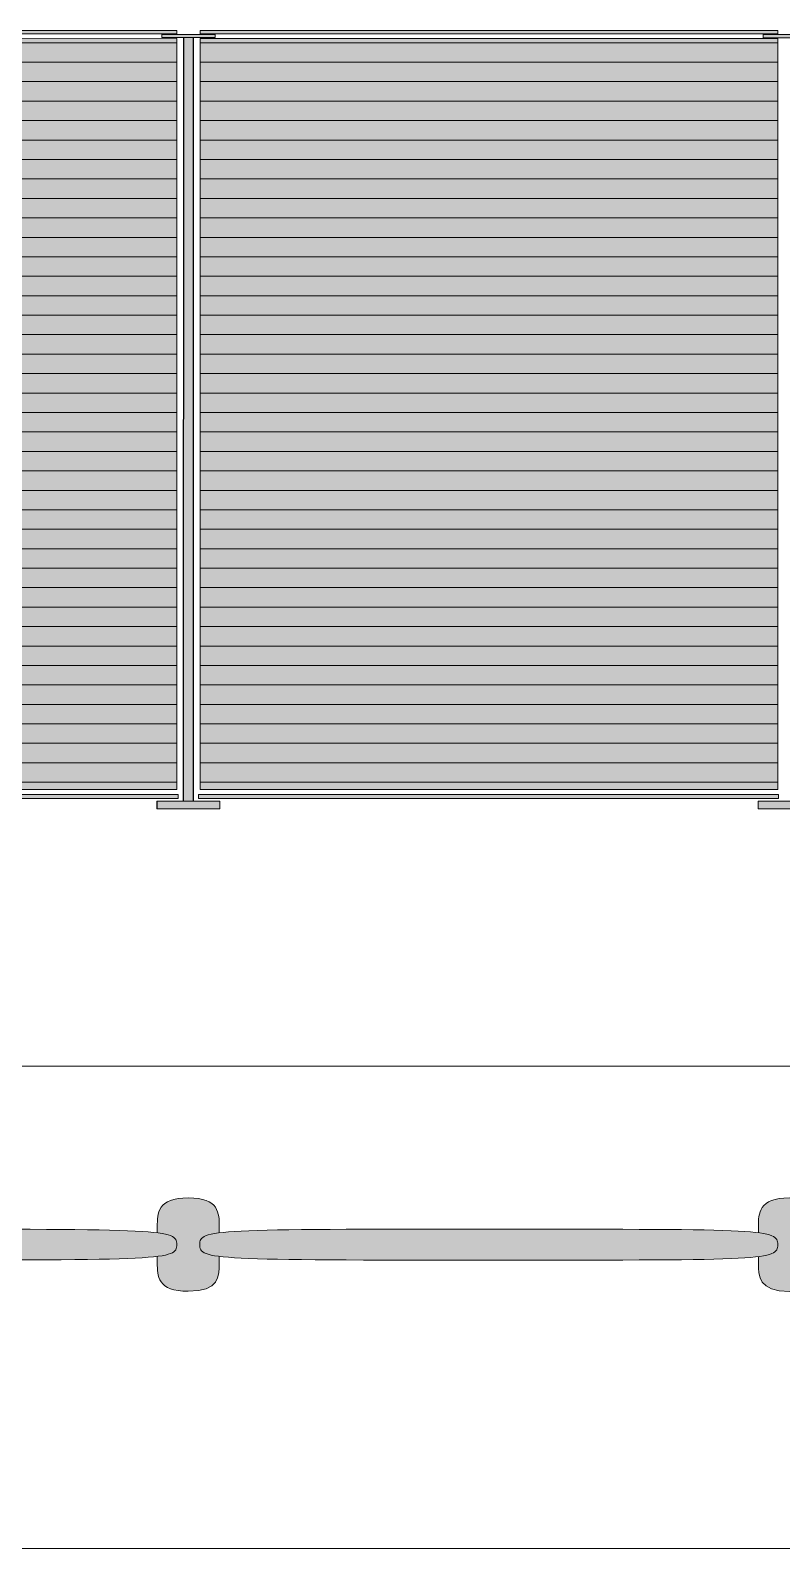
# Model space of a CAD drawing. Header units: millimetres. Extents: x -23380 to 52531, y -5628 to 1041.
# Drawn here: x 32875 to 33840, y -1709 to 241 of the extents above; entities that cross this region are included whole.
import ezdxf

# ---------------------------------------------------------------- set-up
doc = ezdxf.new("R2010")
doc.units = ezdxf.units.MM
for name, color, linetype, lineweight in [('dimensions', 7, 'Continuous', 5), ('drawing', 7, 'Continuous', 5), ('hatch', 9, 'Continuous', 5), ('ropes', 7, 'Continuous', 0)]:
    doc.layers.add(name, color=color, linetype=linetype, lineweight=lineweight)
pattern_1 = [(0, (0, 0), (0, 25), [])]

msp = doc.modelspace()

# ---------------------------------------------------------------- hatches: boundary and pattern name
at = {"layer": 'hatch'}
for points in [[(32680.7, 240.9), (32298.8, 240.9), (32298.8, 236.6), (32680.7, 236.6), (33062.6, 236.5), (33062.6, 240.8)], [(33071.1, 231.6), (33083.9, 231.6), (33084.3, 231.6), (33112.1, 231.6), (33112.1, 235.6), (33043.4, 235.6), (33043.4, 231.6)], [(33092.8, 236.5), (33835, 236.4), (33835, 240.7), (33092.8, 240.8)], [(33844, 231.4), (33856.8, 231.4), (33884.6, 231.4), (33884.6, 235.5), (33815.9, 235.5), (33815.9, 231.4)], [(32680.7, 230.7), (32298.8, 230.7), (32298.8, -734.1), (32680.7, -734.1), (33062.5, -734.2), (33062.6, 230.6)], [(33071.5, 231.6), (33071.1, 231.6), (33071, -749.1), (33071.3, -749.1)], [(33083.8, -749.1), (33083.9, 231.6), (33071.5, 231.6), (33071.3, -749.1)], [(33083.9, 231.6), (33083.8, -749.1), (33084.2, -749.1), (33084.3, 231.6)], [(33092.6, -734.2), (33834.8, -734.3), (33835, 230.5), (33092.8, 230.6)], [(32680.7, -740.7), (32296.9, -740.7), (32296.9, -745.8), (32680.7, -745.8), (33064.4, -745.8), (33064.4, -740.8)], [(33090.7, -745.8), (33835.5, -746), (33835.5, -740.9), (33090.7, -740.8)], [(33037.3, -759.2), (33037.3, -749.1), (33037.1, -749.1), (33037.1, -759.2)], [(33037.3, -759.2), (33117.8, -759.2), (33117.8, -749.1), (33037.3, -749.1)], [(33117.8, -759.2), (33118, -759.2), (33118, -749.1), (33117.8, -749.1)], [(33890.3, -759.3), (33890.3, -749.2), (33809.6, -749.2), (33809.6, -759.3)], [(33037.6, -1334.1), (33037.7, -1345.7), (33037.7, -1348.9), (33037.8, -1350.5), (33037.9, -1352.1), (33038.1, -1353.7), (33038.2, -1354.5), (33038.3, -1355.3), (33038.4, -1356), (33038.5, -1356.8), (33038.7, -1357.6), (33038.9, -1358.4), (33039, -1359.1), (33039.3, -1359.9), (33039.5, -1360.6), (33039.7, -1361.4), (33040, -1362.1), (33040.3, -1362.8), (33040.6, -1363.5), (33041, -1364.2), (33041.2, -1364.6), (33041.3, -1364.9), (33041.5, -1365.3), (33041.7, -1365.6), (33041.9, -1366), (33042.2, -1366.3), (33042.4, -1366.6), (33042.6, -1367), (33042.8, -1367.3), (33043.1, -1367.6), (33043.3, -1367.9), (33043.6, -1368.2), (33043.9, -1368.6), (33044.1, -1368.9), (33044.4, -1369.2), (33044.7, -1369.5), (33045, -1369.8), (33045.3, -1370.1), (33045.6, -1370.4), (33046, -1370.7), (33046.3, -1370.9), (33046.6, -1371.2), (33047, -1371.5), (33047.4, -1371.8), (33047.7, -1372), (33048.1, -1372.3), (33048.5, -1372.6), (33048.9, -1372.8), (33049.3, -1373.1), (33049.7, -1373.3), (33050.1, -1373.6), (33050.6, -1373.8), (33051.5, -1374.3), (33052.4, -1374.7), (33053.4, -1375.1), (33054.4, -1375.5), (33055.5, -1375.9), (33056.6, -1376.3), (33057.8, -1376.6), (33059, -1376.9), (33060.2, -1377.2), (33061.5, -1377.5), (33062.9, -1377.8), (33064.3, -1378), (33065.7, -1378.2), (33067.2, -1378.4), (33068.8, -1378.5), (33070.4, -1378.6), (33072.1, -1378.7), (33073.8, -1378.8), (33077.4, -1378.9), (33081, -1378.8), (33082.8, -1378.7), (33084.4, -1378.6), (33086, -1378.5), (33087.6, -1378.4), (33089.1, -1378.2), (33090.5, -1378), (33091.9, -1377.8), (33093.3, -1377.5), (33094.6, -1377.2), (33095.9, -1376.9), (33097.1, -1376.6), (33098.2, -1376.3), (33099.3, -1375.9), (33100.4, -1375.5), (33101.4, -1375.1), (33102.4, -1374.7), (33103.4, -1374.3), (33104.3, -1373.8), (33104.7, -1373.6), (33105.1, -1373.3), (33105.5, -1373.1), (33106, -1372.8), (33106.4, -1372.6), (33106.7, -1372.3), (33107.1, -1372), (33107.5, -1371.8), (33107.8, -1371.5), (33108.2, -1371.2), (33108.5, -1370.9), (33108.9, -1370.7), (33109.2, -1370.4), (33109.5, -1370.1), (33109.8, -1369.8), (33110.1, -1369.5), (33110.4, -1369.2), (33110.7, -1368.9), (33111, -1368.6), (33111.2, -1368.3), (33111.5, -1367.9), (33111.7, -1367.6), (33112, -1367.3), (33112.2, -1367), (33112.5, -1366.6), (33112.7, -1366.3), (33112.9, -1366), (33113.1, -1365.6), (33113.3, -1365.3), (33113.5, -1364.9), (33113.7, -1364.6), (33113.9, -1364.3), (33114.2, -1363.5), (33114.5, -1362.8), (33114.8, -1362.1), (33115.1, -1361.4), (33115.4, -1360.6), (33115.6, -1359.9), (33115.8, -1359.1), (33116, -1358.4), (33116.2, -1357.6), (33116.3, -1356.8), (33116.5, -1356.1), (33116.6, -1355.3), (33116.7, -1354.5), (33116.8, -1353.7), (33116.9, -1352.1), (33117, -1350.5), (33117.1, -1348.9), (33117.2, -1345.7), (33117.2, -1334.1), (33113.1, -1333.5), (33109.6, -1332.9), (33107.9, -1332.6), (33106.4, -1332.3), (33105, -1331.9), (33103.6, -1331.6), (33102.4, -1331.2), (33101.2, -1330.8), (33100.7, -1330.6), (33100.2, -1330.4), (33099.7, -1330.2), (33099.2, -1330), (33098.8, -1329.8), (33098.3, -1329.6), (33097.9, -1329.4), (33097.5, -1329.2), (33097.1, -1328.9), (33096.8, -1328.7), (33096.4, -1328.5), (33096.1, -1328.3), (33095.8, -1328), (33095.5, -1327.8), (33095.3, -1327.7), (33095.2, -1327.5), (33095.1, -1327.4), (33094.9, -1327.3), (33094.8, -1327.2), (33094.7, -1327), (33094.6, -1326.9), (33094.5, -1326.8), (33094.4, -1326.7), (33094.2, -1326.5), (33094.1, -1326.4), (33094, -1326.3), (33093.9, -1326.1), (33093.8, -1326), (33093.8, -1325.9), (33093.7, -1325.7), (33093.6, -1325.6), (33093.5, -1325.5), (33093.4, -1325.3), (33093.3, -1325.2), (33093.3, -1325.1), (33093.2, -1324.9), (33093.1, -1324.8), (33093.1, -1324.6), (33093, -1324.5), (33092.9, -1324.4), (33092.9, -1324.2), (33092.8, -1324.1), (33092.7, -1323.8), (33092.6, -1323.5), (33092.6, -1323.2), (33092.5, -1322.9), (33092.4, -1322.6), (33092.4, -1322.3), (33092.3, -1321.9), (33092.3, -1321.6), (33092.2, -1321.3), (33092.2, -1321), (33092.2, -1320.3), (33092.1, -1319.6), (33092.1, -1318.9), (33092.1, -1318.2), (33092.2, -1317.5), (33092.2, -1316.9), (33092.2, -1316.5), (33092.3, -1316.2), (33092.3, -1315.9), (33092.4, -1315.6), (33092.4, -1315.3), (33092.5, -1315), (33092.6, -1314.7), (33092.6, -1314.4), (33092.7, -1314.1), (33092.8, -1313.8), (33092.9, -1313.6), (33093, -1313.5), (33093, -1313.3), (33093.1, -1313.2), (33093.1, -1313.1), (33093.2, -1312.9), (33093.3, -1312.8), (33093.3, -1312.6), (33093.4, -1312.5), (33093.5, -1312.4), (33093.6, -1312.2), (33093.7, -1312.1), (33093.8, -1312), (33093.8, -1311.8), (33093.9, -1311.7), (33094, -1311.6), (33094.1, -1311.4), (33094.2, -1311.3), (33094.4, -1311.2), (33094.5, -1311.1), (33094.6, -1310.9), (33094.7, -1310.8), (33094.8, -1310.7), (33094.9, -1310.6), (33095.1, -1310.4), (33095.2, -1310.3), (33095.3, -1310.2), (33095.5, -1310.1), (33095.8, -1309.8), (33096.1, -1309.6), (33096.4, -1309.4), (33096.8, -1309.1), (33097.1, -1308.9), (33097.5, -1308.7), (33097.9, -1308.5), (33098.3, -1308.3), (33098.8, -1308), (33099.2, -1307.8), (33099.7, -1307.6), (33100.2, -1307.4), (33100.7, -1307.2), (33101.3, -1307), (33102.4, -1306.7), (33103.6, -1306.3), (33105, -1305.9), (33106.4, -1305.6), (33107.9, -1305.3), (33109.6, -1304.9), (33113.2, -1304.3), (33117.2, -1303.8), (33117.2, -1295.6), (33117.2, -1292.5), (33117.1, -1289.2), (33117.1, -1287.6), (33116.9, -1286), (33116.8, -1284.4), (33116.6, -1282.8), (33116.5, -1282), (33116.3, -1281.2), (33116.2, -1280.5), (33116, -1279.7), (33115.8, -1278.9), (33115.6, -1278.1), (33115.4, -1277.4), (33115.1, -1276.6), (33114.8, -1275.9), (33114.5, -1275.2), (33114.2, -1274.4), (33113.9, -1273.7), (33113.7, -1273.4), (33113.5, -1273), (33113.3, -1272.7), (33113.1, -1272.3), (33112.9, -1272), (33112.7, -1271.6), (33112.5, -1271.3), (33112.2, -1271), (33112, -1270.6), (33111.8, -1270.3), (33111.5, -1270), (33111.2, -1269.7), (33111, -1269.3), (33110.7, -1269), (33110.4, -1268.7), (33110.1, -1268.4), (33109.8, -1268.1), (33109.5, -1267.8), (33109.2, -1267.5), (33108.9, -1267.2), (33108.6, -1266.9), (33108.2, -1266.6), (33107.9, -1266.4), (33107.5, -1266.1), (33107.1, -1265.8), (33106.8, -1265.5), (33106.4, -1265.3), (33106, -1265), (33105.6, -1264.8), (33105.1, -1264.5), (33104.7, -1264.3), (33104.3, -1264), (33103.8, -1263.8), (33103.4, -1263.6), (33102.4, -1263.1), (33101.5, -1262.7), (33100.4, -1262.3), (33099.4, -1261.9), (33098.2, -1261.5), (33097.1, -1261.2), (33095.9, -1260.8), (33094.6, -1260.5), (33093.3, -1260.2), (33092, -1260), (33090.6, -1259.8), (33089.1, -1259.6), (33087.6, -1259.4), (33086, -1259.2), (33084.4, -1259.1), (33082.8, -1259), (33081, -1258.9), (33077.4, -1258.9), (33074, -1258.9), (33070.8, -1259.1), (33069.3, -1259.2), (33067.8, -1259.3), (33066.4, -1259.5), (33065, -1259.7), (33063.8, -1259.8), (33062.5, -1260.1), (33061.3, -1260.3), (33060.2, -1260.5), (33059.1, -1260.8), (33058, -1261.1), (33057, -1261.4), (33056, -1261.7), (33055, -1262), (33054.1, -1262.4), (33053.2, -1262.8), (33052.3, -1263.1), (33051.5, -1263.5), (33050.7, -1263.9), (33049.9, -1264.4), (33049.2, -1264.8), (33048.5, -1265.3), (33047.8, -1265.7), (33047.2, -1266.2), (33046.5, -1266.7), (33045.9, -1267.2), (33045.4, -1267.7), (33044.8, -1268.3), (33044.3, -1268.8), (33043.8, -1269.4), (33043.4, -1269.9), (33042.9, -1270.5), (33042.5, -1271.1), (33042.1, -1271.7), (33041.8, -1272.3), (33041.4, -1272.9), (33041.1, -1273.5), (33040.8, -1274.2), (33040.5, -1274.8), (33040.2, -1275.4), (33039.9, -1276.1), (33039.7, -1276.7), (33039.5, -1277.4), (33039.3, -1278.1), (33039.1, -1278.8), (33038.9, -1279.4), (33038.8, -1280.1), (33038.6, -1280.8), (33038.5, -1281.5), (33038.3, -1282.9), (33038.1, -1284.3), (33037.9, -1285.7), (33037.8, -1287.1), (33037.8, -1288.6), (33037.7, -1290), (33037.6, -1303.8), (33041.7, -1304.3), (33045.3, -1304.9), (33046.9, -1305.3), (33048.5, -1305.6), (33049.9, -1305.9), (33051.2, -1306.3), (33052.5, -1306.7), (33053.6, -1307), (33054.1, -1307.2), (33054.7, -1307.4), (33055.2, -1307.6), (33055.6, -1307.8), (33056.1, -1308), (33056.5, -1308.3), (33056.9, -1308.5), (33057.3, -1308.7), (33057.7, -1308.9), (33058.1, -1309.1), (33058.4, -1309.4), (33058.8, -1309.6), (33059.1, -1309.8), (33059.4, -1310.1), (33059.5, -1310.2), (33059.6, -1310.3), (33059.8, -1310.4), (33059.9, -1310.5), (33060, -1310.7), (33060.2, -1310.8), (33060.3, -1310.9), (33060.4, -1311), (33060.5, -1311.2), (33060.6, -1311.3), (33060.7, -1311.4), (33060.8, -1311.6), (33060.9, -1311.7), (33061, -1311.8), (33061.1, -1312), (33061.2, -1312.1), (33061.3, -1312.2), (33061.3, -1312.4), (33061.4, -1312.5), (33061.5, -1312.6), (33061.6, -1312.8), (33061.6, -1312.9), (33061.7, -1313.1), (33061.8, -1313.2), (33061.8, -1313.3), (33061.9, -1313.5), (33062, -1313.6), (33062, -1313.8), (33062.1, -1314.1), (33062.2, -1314.4), (33062.3, -1314.7), (33062.4, -1315), (33062.4, -1315.3), (33062.5, -1315.6), (33062.5, -1315.9), (33062.6, -1316.2), (33062.6, -1316.5), (33062.6, -1316.9), (33062.7, -1317.5), (33062.7, -1318.2), (33062.7, -1318.9), (33062.7, -1319.6), (33062.7, -1320.3), (33062.6, -1321), (33062.6, -1321.3), (33062.6, -1321.6), (33062.5, -1321.9), (33062.5, -1322.3), (33062.4, -1322.6), (33062.4, -1322.9), (33062.3, -1323.2), (33062.2, -1323.5), (33062.1, -1323.8), (33062, -1324.1), (33062, -1324.2), (33061.9, -1324.4), (33061.8, -1324.5), (33061.8, -1324.6), (33061.7, -1324.8), (33061.6, -1324.9), (33061.6, -1325.1), (33061.5, -1325.2), (33061.4, -1325.3), (33061.3, -1325.5), (33061.3, -1325.6), (33061.2, -1325.7), (33061.1, -1325.9), (33061, -1326), (33060.9, -1326.1), (33060.8, -1326.3), (33060.7, -1326.4), (33060.6, -1326.5), (33060.5, -1326.7), (33060.4, -1326.8), (33060.3, -1326.9), (33060.2, -1327), (33060, -1327.2), (33059.9, -1327.3), (33059.8, -1327.4), (33059.6, -1327.5), (33059.5, -1327.7), (33059.4, -1327.8), (33059.1, -1328), (33058.8, -1328.2), (33058.4, -1328.5), (33058.1, -1328.7), (33057.7, -1328.9), (33057.3, -1329.1), (33056.9, -1329.4), (33056.5, -1329.6), (33056.1, -1329.8), (33055.6, -1330), (33055.2, -1330.2), (33054.7, -1330.4), (33054.1, -1330.6), (33053.6, -1330.8), (33052.4, -1331.2), (33051.2, -1331.5), (33049.9, -1331.9), (33048.5, -1332.2), (33046.9, -1332.6), (33045.3, -1332.9), (33041.7, -1333.5)], [(33065, -1259.7), (33063.8, -1259.8), (33062.5, -1260.1), (33061.3, -1260.3), (33060.2, -1260.5), (33059.1, -1260.8), (33058, -1261.1), (33057, -1261.4), (33056, -1261.7), (33055, -1262), (33054.1, -1262.4), (33053.2, -1262.8), (33052.3, -1263.1), (33051.5, -1263.5), (33050.7, -1263.9), (33049.9, -1264.4), (33049.2, -1264.8), (33048.5, -1265.3), (33047.8, -1265.7), (33047.2, -1266.2), (33046.5, -1266.7), (33045.9, -1267.2), (33045.4, -1267.7), (33044.8, -1268.3), (33044.3, -1268.8), (33043.8, -1269.4), (33043.4, -1269.9), (33042.9, -1270.5), (33042.5, -1271.1), (33042.1, -1271.7), (33041.8, -1272.3), (33041.4, -1272.9), (33041.1, -1273.5), (33040.8, -1274.2), (33040.5, -1274.8), (33040.2, -1275.4), (33039.9, -1276.1), (33039.7, -1276.7), (33039.5, -1277.4), (33039.3, -1278.1), (33039.1, -1278.7), (33038.9, -1279.4), (33038.8, -1280.1), (33038.6, -1280.8), (33038.5, -1281.5), (33038.3, -1282.9), (33038.1, -1284.3), (33037.9, -1285.7), (33037.8, -1287.1), (33037.7, -1288.6), (33037.7, -1290), (33037.6, -1303.8), (33037.6, -1303.8), (33037.6, -1295.6), (33037.7, -1290), (33037.8, -1288.6), (33037.8, -1287.1), (33037.9, -1285.7), (33038.1, -1284.3), (33038.3, -1282.9), (33038.5, -1281.5), (33038.6, -1280.8), (33038.8, -1280.1), (33038.9, -1279.4), (33039.1, -1278.8), (33039.3, -1278.1), (33039.5, -1277.4), (33039.7, -1276.7), (33039.9, -1276.1), (33040.2, -1275.4), (33040.5, -1274.8), (33040.8, -1274.2), (33041.1, -1273.5), (33041.4, -1272.9), (33041.8, -1272.3), (33042.1, -1271.7), (33042.5, -1271.1), (33042.9, -1270.5), (33043.4, -1269.9), (33043.8, -1269.4), (33044.3, -1268.8), (33044.8, -1268.3), (33045.4, -1267.7), (33045.9, -1267.2), (33046.5, -1266.7), (33047.2, -1266.2), (33047.8, -1265.7), (33048.5, -1265.3), (33049.2, -1264.8), (33049.9, -1264.4), (33050.7, -1263.9), (33051.5, -1263.5), (33052.3, -1263.1), (33053.2, -1262.8), (33054.1, -1262.4), (33055, -1262), (33056, -1261.7), (33057, -1261.4), (33058, -1261.1), (33059.1, -1260.8), (33060.2, -1260.5), (33061.3, -1260.3), (33062.5, -1260.1), (33063.8, -1259.8)], [(33809.9, -1334.3), (33809.9, -1345.9), (33810, -1349), (33810.1, -1350.6), (33810.2, -1352.2), (33810.3, -1353.8), (33810.4, -1354.6), (33810.5, -1355.4), (33810.7, -1356.2), (33810.8, -1356.9), (33811, -1357.7), (33811.1, -1358.5), (33811.3, -1359.2), (33811.5, -1360), (33811.8, -1360.7), (33812, -1361.5), (33812.3, -1362.2), (33812.6, -1362.9), (33812.9, -1363.7), (33813.3, -1364.4), (33813.4, -1364.7), (33813.6, -1365.1), (33813.8, -1365.4), (33814, -1365.7), (33814.2, -1366.1), (33814.4, -1366.4), (33814.7, -1366.7), (33814.9, -1367.1), (33815.1, -1367.4), (33815.4, -1367.7), (33815.6, -1368), (33815.9, -1368.4), (33816.2, -1368.7), (33816.4, -1369), (33816.7, -1369.3), (33817, -1369.6), (33817.3, -1369.9), (33817.6, -1370.2), (33817.9, -1370.5), (33818.3, -1370.8), (33818.6, -1371.1), (33818.9, -1371.3), (33819.3, -1371.6), (33819.6, -1371.9), (33820, -1372.2), (33820.4, -1372.4), (33820.8, -1372.7), (33821.2, -1372.9), (33821.6, -1373.2), (33822, -1373.4), (33822.4, -1373.7), (33822.8, -1373.9), (33823.8, -1374.4), (33824.7, -1374.8), (33825.7, -1375.3), (33826.7, -1375.7), (33827.8, -1376), (33828.9, -1376.4), (33830.1, -1376.7), (33831.3, -1377.1), (33832.5, -1377.4), (33833.8, -1377.6), (33835.2, -1377.9), (33836.6, -1378.1), (33838, -1378.3), (33839.5, -1378.5), (33841.1, -1378.6), (33842.7, -1378.8), (33844.4, -1378.9), (33846.1, -1378.9), (33849.7, -1379), (33853.3, -1378.9), (33855, -1378.9), (33856.7, -1378.8), (33858.3, -1378.6), (33859.9, -1378.5), (33861.4, -1378.3), (33862.8, -1378.1), (33864.2, -1377.9), (33865.6, -1377.6), (33866.9, -1377.4), (33868.1, -1377.1), (33869.4, -1376.8), (33870.5, -1376.4), (33871.6, -1376), (33872.7, -1375.7), (33873.7, -1375.3), (33874.7, -1374.8), (33875.7, -1374.4), (33876.6, -1373.9), (33877, -1373.7), (33877.4, -1373.4), (33877.8, -1373.2), (33878.2, -1372.9), (33878.6, -1372.7), (33879, -1372.4), (33879.4, -1372.2), (33879.8, -1371.9), (33880.1, -1371.6), (33880.5, -1371.4), (33880.8, -1371.1), (33881.2, -1370.8), (33881.5, -1370.5), (33881.8, -1370.2), (33882.1, -1369.9), (33882.4, -1369.6), (33882.7, -1369.3), (33883, -1369), (33883.3, -1368.7), (33883.5, -1368.4), (33883.8, -1368.1), (33884, -1367.7), (33884.3, -1367.4), (33884.5, -1367.1), (33884.7, -1366.8), (33885, -1366.4), (33885.2, -1366.1), (33885.4, -1365.8), (33885.6, -1365.4), (33885.8, -1365.1), (33886, -1364.7), (33886.2, -1364.4), (33886.5, -1363.7), (33886.8, -1363), (33887.1, -1362.2), (33887.4, -1361.5), (33887.6, -1360.8), (33887.9, -1360), (33888.1, -1359.3), (33888.3, -1358.5), (33888.5, -1357.7), (33888.6, -1357), (33888.7, -1356.2), (33888.9, -1355.4), (33889, -1354.6), (33889.1, -1353.8), (33889.2, -1352.2), (33889.3, -1350.6), (33889.4, -1349), (33889.5, -1345.9), (33889.5, -1334.3), (33885.5, -1333.8), (33882, -1333.2), (33880.4, -1332.8), (33878.8, -1332.5), (33877.4, -1332.2), (33876.1, -1331.8), (33874.9, -1331.4), (33873.8, -1331), (33873.2, -1330.8), (33872.7, -1330.6), (33872.2, -1330.4), (33871.8, -1330.2), (33871.3, -1330), (33870.9, -1329.8), (33870.5, -1329.6), (33870.1, -1329.4), (33869.7, -1329.2), (33869.3, -1328.9), (33869, -1328.7), (33868.7, -1328.5), (33868.4, -1328.2), (33868.1, -1328), (33867.9, -1327.9), (33867.8, -1327.8), (33867.7, -1327.6), (33867.5, -1327.5), (33867.4, -1327.4), (33867.3, -1327.3), (33867.2, -1327.1), (33867.1, -1327), (33866.9, -1326.9), (33866.8, -1326.7), (33866.7, -1326.6), (33866.6, -1326.5), (33866.5, -1326.4), (33866.4, -1326.2), (33866.4, -1326.1), (33866.3, -1326), (33866.2, -1325.8), (33866.1, -1325.7), (33866, -1325.5), (33865.9, -1325.4), (33865.9, -1325.3), (33865.8, -1325.1), (33865.7, -1325), (33865.7, -1324.8), (33865.6, -1324.7), (33865.6, -1324.6), (33865.4, -1324.3), (33865.3, -1324), (33865.3, -1323.7), (33865.2, -1323.4), (33865.1, -1323.1), (33865, -1322.7), (33865, -1322.4), (33864.9, -1322.1), (33864.9, -1321.8), (33864.8, -1321.5), (33864.8, -1321.1), (33864.8, -1320.4), (33864.7, -1319.8), (33864.7, -1319), (33864.7, -1318.3), (33864.8, -1317.6), (33864.8, -1317), (33864.8, -1316.6), (33864.9, -1316.3), (33864.9, -1316), (33865, -1315.7), (33865, -1315.3), (33865.1, -1315), (33865.2, -1314.7), (33865.3, -1314.4), (33865.3, -1314.1), (33865.4, -1313.8), (33865.6, -1313.5), (33865.6, -1313.4), (33865.7, -1313.3), (33865.7, -1313.1), (33865.8, -1313), (33865.9, -1312.8), (33865.9, -1312.7), (33866, -1312.5), (33866.1, -1312.4), (33866.2, -1312.3), (33866.3, -1312.1), (33866.4, -1312), (33866.4, -1311.9), (33866.5, -1311.7), (33866.6, -1311.6), (33866.7, -1311.5), (33866.8, -1311.3), (33867, -1311.2), (33867.1, -1311.1), (33867.2, -1311), (33867.3, -1310.8), (33867.4, -1310.7), (33867.5, -1310.6), (33867.7, -1310.5), (33867.8, -1310.3), (33867.9, -1310.2), (33868.1, -1310.1), (33868.4, -1309.9), (33868.7, -1309.6), (33869, -1309.4), (33869.3, -1309.2), (33869.7, -1308.9), (33870.1, -1308.7), (33870.5, -1308.5), (33870.9, -1308.3), (33871.3, -1308.1), (33871.8, -1307.9), (33872.2, -1307.6), (33872.7, -1307.4), (33873.2, -1307.2), (33873.8, -1307.1), (33874.9, -1306.7), (33876.1, -1306.3), (33877.4, -1305.9), (33878.9, -1305.6), (33880.4, -1305.3), (33882, -1304.9), (33885.5, -1304.3), (33889.5, -1303.8), (33889.5, -1295.8), (33889.5, -1292.6), (33889.4, -1289.4), (33889.4, -1287.7), (33889.2, -1286.1), (33889.1, -1284.5), (33888.9, -1282.9), (33888.8, -1282.1), (33888.6, -1281.4), (33888.5, -1280.6), (33888.3, -1279.8), (33888.1, -1279), (33887.9, -1278.3), (33887.7, -1277.5), (33887.4, -1276.8), (33887.1, -1276), (33886.8, -1275.3), (33886.5, -1274.6), (33886.2, -1273.8), (33886, -1273.5), (33885.8, -1273.1), (33885.6, -1272.8), (33885.4, -1272.4), (33885.2, -1272.1), (33885, -1271.8), (33884.8, -1271.4), (33884.5, -1271.1), (33884.3, -1270.8), (33884.1, -1270.4), (33883.8, -1270.1), (33883.5, -1269.8), (33883.3, -1269.5), (33883, -1269.1), (33882.7, -1268.8), (33882.4, -1268.5), (33882.1, -1268.2), (33881.8, -1267.9), (33881.5, -1267.6), (33881.2, -1267.3), (33880.8, -1267), (33880.5, -1266.8), (33880.2, -1266.5), (33879.8, -1266.2), (33879.4, -1265.9), (33879, -1265.7), (33878.7, -1265.4), (33878.3, -1265.1), (33877.9, -1264.9), (33877.4, -1264.6), (33877, -1264.4), (33876.6, -1264.1), (33876.1, -1263.9), (33875.7, -1263.7), (33874.7, -1263.2), (33873.8, -1262.8), (33872.7, -1262.4), (33871.7, -1262), (33870.5, -1261.6), (33869.4, -1261.3), (33868.2, -1261), (33866.9, -1260.6), (33865.6, -1260.4), (33864.3, -1260.1), (33862.9, -1259.9), (33861.4, -1259.7), (33859.9, -1259.5), (33858.3, -1259.3), (33856.7, -1259.2), (33855.1, -1259.1), (33853.3, -1259.1), (33849.7, -1259), (33846.1, -1259), (33844.4, -1259.1), (33842.7, -1259.2), (33841.1, -1259.3), (33839.6, -1259.5), (33838, -1259.7), (33836.6, -1259.9), (33835.2, -1260.1), (33833.8, -1260.4), (33832.5, -1260.6), (33831.3, -1260.9), (33830.1, -1261.3), (33828.9, -1261.6), (33827.8, -1262), (33826.7, -1262.4), (33825.7, -1262.8), (33824.7, -1263.2), (33823.8, -1263.7), (33823.3, -1263.9), (33822.9, -1264.1), (33822.4, -1264.4), (33822, -1264.6), (33821.6, -1264.9), (33821.2, -1265.1), (33820.8, -1265.4), (33820.4, -1265.7), (33820, -1265.9), (33819.7, -1266.2), (33819.3, -1266.5), (33818.9, -1266.8), (33818.6, -1267), (33818.3, -1267.3), (33817.9, -1267.6), (33817.6, -1267.9), (33817.3, -1268.2), (33817, -1268.5), (33816.7, -1268.8), (33816.4, -1269.1), (33816.2, -1269.5), (33815.9, -1269.8), (33815.6, -1270.1), (33815.4, -1270.4), (33815.1, -1270.7), (33814.9, -1271.1), (33814.7, -1271.4), (33814.5, -1271.7), (33814.2, -1272.1), (33814, -1272.4), (33813.8, -1272.8), (33813.6, -1273.1), (33813.5, -1273.5), (33813.3, -1273.8), (33812.9, -1274.5), (33812.6, -1275.3), (33812.3, -1276), (33812, -1276.7), (33811.8, -1277.5), (33811.6, -1278.3), (33811.3, -1279), (33811.2, -1279.8), (33811, -1280.6), (33810.8, -1281.3), (33810.7, -1282.1), (33810.6, -1282.9), (33810.4, -1284.5), (33810.2, -1286.1), (33810.1, -1287.7), (33810, -1289.4), (33809.9, -1292.6), (33809.9, -1303.8), (33813.9, -1304.3), (33817.5, -1304.9), (33819.1, -1305.3), (33820.6, -1305.6), (33822, -1305.9), (33823.3, -1306.3), (33824.5, -1306.7), (33825.7, -1307), (33826.2, -1307.2), (33826.7, -1307.4), (33827.2, -1307.6), (33827.7, -1307.8), (33828.1, -1308.1), (33828.5, -1308.3), (33829, -1308.5), (33829.4, -1308.7), (33829.7, -1308.9), (33830.1, -1309.1), (33830.4, -1309.4), (33830.8, -1309.6), (33831.1, -1309.8), (33831.4, -1310.1), (33831.5, -1310.2), (33831.6, -1310.3), (33831.8, -1310.5), (33831.9, -1310.6), (33832, -1310.7), (33832.1, -1310.8), (33832.3, -1311), (33832.4, -1311.1), (33832.5, -1311.2), (33832.6, -1311.3), (33832.7, -1311.5), (33832.8, -1311.6), (33832.9, -1311.7), (33833, -1311.9), (33833.1, -1312), (33833.2, -1312.1), (33833.2, -1312.3), (33833.3, -1312.4), (33833.4, -1312.5), (33833.5, -1312.7), (33833.6, -1312.8), (33833.6, -1313), (33833.7, -1313.1), (33833.8, -1313.2), (33833.8, -1313.4), (33833.9, -1313.5), (33834, -1313.8), (33834.1, -1314.1), (33834.2, -1314.4), (33834.3, -1314.7), (33834.3, -1315), (33834.4, -1315.3), (33834.5, -1315.7), (33834.5, -1316), (33834.5, -1316.3), (33834.6, -1316.6), (33834.6, -1317), (33834.7, -1317.6), (33834.7, -1318.3), (33834.7, -1319), (33834.7, -1319.7), (33834.7, -1320.4), (33834.6, -1321.1), (33834.6, -1321.5), (33834.5, -1321.8), (33834.5, -1322.1), (33834.5, -1322.4), (33834.4, -1322.7), (33834.3, -1323), (33834.3, -1323.4), (33834.2, -1323.7), (33834.1, -1324), (33834, -1324.3), (33833.9, -1324.5), (33833.8, -1324.7), (33833.8, -1324.8), (33833.7, -1325), (33833.6, -1325.1), (33833.6, -1325.3), (33833.5, -1325.4), (33833.4, -1325.5), (33833.3, -1325.7), (33833.2, -1325.8), (33833.2, -1325.9), (33833.1, -1326.1), (33833, -1326.2), (33832.9, -1326.3), (33832.8, -1326.5), (33832.7, -1326.6), (33832.6, -1326.7), (33832.5, -1326.9), (33832.4, -1327), (33832.3, -1327.1), (33832.1, -1327.3), (33832, -1327.4), (33831.9, -1327.5), (33831.8, -1327.6), (33831.6, -1327.7), (33831.5, -1327.9), (33831.4, -1328), (33831.1, -1328.2), (33830.8, -1328.5), (33830.4, -1328.7), (33830.1, -1328.9), (33829.7, -1329.2), (33829.4, -1329.4), (33829, -1329.6), (33828.5, -1329.8), (33828.1, -1330), (33827.7, -1330.2), (33827.2, -1330.4), (33826.7, -1330.6), (33826.2, -1330.8), (33825.7, -1331), (33824.5, -1331.4), (33823.3, -1331.8), (33822, -1332.1), (33820.6, -1332.5), (33819.1, -1332.8), (33817.5, -1333.1), (33813.9, -1333.7)], [(32680.6, -1299), (32430.8, -1299.6), (32363.1, -1301), (32340.3, -1302.1), (32331.3, -1302.9), (32323.6, -1303.7), (32319.5, -1304.3), (32315.9, -1304.9), (32314.3, -1305.2), (32312.8, -1305.5), (32311.4, -1305.9), (32310, -1306.2), (32308.8, -1306.6), (32307.6, -1307), (32307.1, -1307.2), (32306.6, -1307.4), (32306.1, -1307.6), (32305.6, -1307.8), (32305.1, -1308), (32304.7, -1308.2), (32304.3, -1308.4), (32303.9, -1308.6), (32303.5, -1308.8), (32303.2, -1309.1), (32302.8, -1309.3), (32302.5, -1309.5), (32302.2, -1309.8), (32301.9, -1310), (32301.7, -1310.1), (32301.6, -1310.2), (32301.5, -1310.4), (32301.3, -1310.5), (32301.2, -1310.6), (32301.1, -1310.7), (32301, -1310.9), (32300.9, -1311), (32300.7, -1311.1), (32300.6, -1311.2), (32300.5, -1311.4), (32300.4, -1311.5), (32300.3, -1311.6), (32300.2, -1311.8), (32300.1, -1311.9), (32300.1, -1312), (32300, -1312.2), (32299.9, -1312.3), (32299.8, -1312.4), (32299.7, -1312.6), (32299.7, -1312.7), (32299.6, -1312.8), (32299.5, -1313), (32299.5, -1313.1), (32299.4, -1313.3), (32299.3, -1313.4), (32299.3, -1313.6), (32299.2, -1313.7), (32299.1, -1314), (32299, -1314.3), (32299, -1314.6), (32298.9, -1314.9), (32298.8, -1315.2), (32298.8, -1315.5), (32298.7, -1315.8), (32298.7, -1316.2), (32298.6, -1316.5), (32298.6, -1316.8), (32298.6, -1317.5), (32298.5, -1318.2), (32298.5, -1318.9), (32298.5, -1319.6), (32298.6, -1320.2), (32298.6, -1320.9), (32298.6, -1321.2), (32298.7, -1321.6), (32298.7, -1321.9), (32298.8, -1322.2), (32298.8, -1322.5), (32298.9, -1322.8), (32299, -1323.1), (32299, -1323.4), (32299.1, -1323.7), (32299.2, -1324), (32299.3, -1324.2), (32299.3, -1324.3), (32299.4, -1324.4), (32299.5, -1324.6), (32299.5, -1324.7), (32299.6, -1324.9), (32299.7, -1325), (32299.7, -1325.1), (32299.8, -1325.3), (32299.9, -1325.4), (32300, -1325.5), (32300.1, -1325.7), (32300.1, -1325.8), (32300.2, -1326), (32300.3, -1326.1), (32300.4, -1326.2), (32300.5, -1326.3), (32300.6, -1326.5), (32300.7, -1326.6), (32300.8, -1326.7), (32301, -1326.9), (32301.1, -1327), (32301.2, -1327.1), (32301.3, -1327.2), (32301.5, -1327.3), (32301.6, -1327.5), (32301.7, -1327.6), (32301.9, -1327.7), (32302.2, -1328), (32302.5, -1328.2), (32302.8, -1328.4), (32303.2, -1328.6), (32303.5, -1328.9), (32303.9, -1329.1), (32304.3, -1329.3), (32304.7, -1329.5), (32305.1, -1329.7), (32305.6, -1329.9), (32306.1, -1330.1), (32306.6, -1330.3), (32307.1, -1330.5), (32307.6, -1330.7), (32308.8, -1331.1), (32310, -1331.5), (32311.4, -1331.8), (32312.8, -1332.2), (32314.3, -1332.5), (32315.9, -1332.8), (32319.5, -1333.5), (32323.6, -1334), (32331.2, -1334.9), (32340.3, -1335.6), (32363.1, -1336.8), (32430.8, -1338.2), (32930.4, -1338.2), (32998.1, -1336.8), (33020.9, -1335.6), (33030, -1334.9), (33037.6, -1334.1), (33041.7, -1333.5), (33045.3, -1332.9), (33046.9, -1332.6), (33048.5, -1332.2), (33049.9, -1331.9), (33051.2, -1331.5), (33052.4, -1331.2), (33053.6, -1330.8), (33054.1, -1330.6), (33054.7, -1330.4), (33055.2, -1330.2), (33055.6, -1330), (33056.1, -1329.8), (33056.5, -1329.6), (33056.9, -1329.4), (33057.3, -1329.1), (33057.7, -1328.9), (33058.1, -1328.7), (33058.4, -1328.5), (33058.8, -1328.2), (33059.1, -1328), (33059.4, -1327.8), (33059.5, -1327.7), (33059.6, -1327.5), (33059.8, -1327.4), (33059.9, -1327.3), (33060, -1327.2), (33060.2, -1327), (33060.3, -1326.9), (33060.4, -1326.8), (33060.5, -1326.7), (33060.6, -1326.5), (33060.7, -1326.4), (33060.8, -1326.3), (33060.9, -1326.1), (33061, -1326), (33061.1, -1325.9), (33061.2, -1325.7), (33061.3, -1325.6), (33061.3, -1325.5), (33061.4, -1325.3), (33061.5, -1325.2), (33061.6, -1325.1), (33061.6, -1324.9), (33061.7, -1324.8), (33061.8, -1324.6), (33061.8, -1324.5), (33061.9, -1324.4), (33062, -1324.2), (33062, -1324.1), (33062.1, -1323.8), (33062.2, -1323.5), (33062.3, -1323.2), (33062.4, -1322.9), (33062.4, -1322.6), (33062.5, -1322.3), (33062.5, -1321.9), (33062.6, -1321.6), (33062.6, -1321.3), (33062.6, -1321), (33062.7, -1320.3), (33062.7, -1319.6), (33062.7, -1318.9), (33062.7, -1318.2), (33062.7, -1317.5), (33062.6, -1316.9), (33062.6, -1316.5), (33062.6, -1316.2), (33062.5, -1315.9), (33062.5, -1315.6), (33062.4, -1315.3), (33062.4, -1315), (33062.3, -1314.7), (33062.2, -1314.4), (33062.1, -1314.1), (33062, -1313.8), (33062, -1313.6), (33061.9, -1313.5), (33061.8, -1313.3), (33061.8, -1313.2), (33061.7, -1313.1), (33061.6, -1312.9), (33061.6, -1312.8), (33061.5, -1312.6), (33061.4, -1312.5), (33061.3, -1312.4), (33061.3, -1312.2), (33061.2, -1312.1), (33061.1, -1312), (33061, -1311.8), (33060.9, -1311.7), (33060.8, -1311.6), (33060.7, -1311.4), (33060.6, -1311.3), (33060.5, -1311.2), (33060.4, -1311), (33060.3, -1310.9), (33060.2, -1310.8), (33060, -1310.7), (33059.9, -1310.5), (33059.8, -1310.4), (33059.6, -1310.3), (33059.5, -1310.2), (33059.4, -1310.1), (33059.1, -1309.8), (33058.8, -1309.6), (33058.4, -1309.4), (33058.1, -1309.1), (33057.7, -1308.9), (33057.3, -1308.7), (33056.9, -1308.5), (33056.5, -1308.3), (33056.1, -1308), (33055.6, -1307.8), (33055.2, -1307.6), (33054.7, -1307.4), (33054.1, -1307.2), (33053.6, -1307), (33052.5, -1306.7), (33051.2, -1306.3), (33049.9, -1305.9), (33048.5, -1305.6), (33046.9, -1305.3), (33045.3, -1304.9), (33041.7, -1304.3), (33037.6, -1303.8), (33030, -1302.9), (33020.9, -1302.2), (32998.1, -1301), (32930.4, -1299.6)], [(33092.1, -1318.9), (33092.1, -1319.6), (33092.2, -1320.3), (33092.2, -1321), (33092.2, -1321.3), (33092.3, -1321.6), (33092.3, -1321.9), (33092.4, -1322.3), (33092.4, -1322.6), (33092.5, -1322.9), (33092.6, -1323.2), (33092.6, -1323.5), (33092.7, -1323.8), (33092.8, -1324.1), (33092.9, -1324.2), (33092.9, -1324.4), (33093, -1324.5), (33093.1, -1324.6), (33093.1, -1324.8), (33093.2, -1324.9), (33093.3, -1325.1), (33093.3, -1325.2), (33093.4, -1325.3), (33093.5, -1325.5), (33093.6, -1325.6), (33093.7, -1325.7), (33093.8, -1325.9), (33093.8, -1326), (33093.9, -1326.1), (33094, -1326.3), (33094.1, -1326.4), (33094.2, -1326.5), (33094.4, -1326.7), (33094.5, -1326.8), (33094.6, -1326.9), (33094.7, -1327), (33094.8, -1327.2), (33094.9, -1327.3), (33095.1, -1327.4), (33095.2, -1327.5), (33095.3, -1327.7), (33095.5, -1327.8), (33095.8, -1328), (33096.1, -1328.3), (33096.4, -1328.5), (33096.8, -1328.7), (33097.1, -1328.9), (33097.5, -1329.2), (33097.9, -1329.4), (33098.3, -1329.6), (33098.8, -1329.8), (33099.2, -1330), (33099.7, -1330.2), (33100.2, -1330.4), (33100.7, -1330.6), (33101.2, -1330.8), (33102.4, -1331.2), (33103.6, -1331.6), (33105, -1331.9), (33106.4, -1332.3), (33107.9, -1332.6), (33109.6, -1332.9), (33113.1, -1333.5), (33117.2, -1334.1), (33124.9, -1334.9), (33133.9, -1335.7), (33156.7, -1336.8), (33224.4, -1338.2), (33708.2, -1338.3), (33772.2, -1337), (33793.9, -1335.8), (33802.6, -1335.1), (33809.9, -1334.3), (33813.9, -1333.7), (33817.5, -1333.1), (33819.1, -1332.8), (33820.6, -1332.5), (33822, -1332.1), (33823.3, -1331.8), (33824.5, -1331.4), (33825.7, -1331), (33826.2, -1330.8), (33826.7, -1330.6), (33827.2, -1330.4), (33827.7, -1330.2), (33828.1, -1330), (33828.5, -1329.8), (33829, -1329.6), (33829.4, -1329.4), (33829.7, -1329.2), (33830.1, -1328.9), (33830.4, -1328.7), (33830.8, -1328.5), (33831.1, -1328.2), (33831.4, -1328), (33831.5, -1327.9), (33831.6, -1327.7), (33831.8, -1327.6), (33831.9, -1327.5), (33832, -1327.4), (33832.1, -1327.3), (33832.3, -1327.1), (33832.4, -1327), (33832.5, -1326.9), (33832.6, -1326.7), (33832.7, -1326.6), (33832.8, -1326.5), (33832.9, -1326.3), (33833, -1326.2), (33833.1, -1326.1), (33833.2, -1325.9), (33833.2, -1325.8), (33833.3, -1325.7), (33833.4, -1325.5), (33833.5, -1325.4), (33833.6, -1325.3), (33833.6, -1325.1), (33833.7, -1325), (33833.8, -1324.8), (33833.8, -1324.7), (33833.9, -1324.5), (33834, -1324.3), (33834.1, -1324), (33834.2, -1323.7), (33834.3, -1323.4), (33834.3, -1323), (33834.4, -1322.7), (33834.5, -1322.4), (33834.5, -1322.1), (33834.5, -1321.8), (33834.6, -1321.5), (33834.6, -1321.1), (33834.7, -1320.4), (33834.7, -1319.7), (33834.7, -1319), (33834.7, -1318.3), (33834.7, -1317.6), (33834.6, -1317), (33834.6, -1316.6), (33834.5, -1316.3), (33834.5, -1316), (33834.5, -1315.7), (33834.4, -1315.3), (33834.3, -1315), (33834.3, -1314.7), (33834.2, -1314.4), (33834.1, -1314.1), (33834, -1313.8), (33833.9, -1313.5), (33833.8, -1313.4), (33833.8, -1313.2), (33833.7, -1313.1), (33833.6, -1313), (33833.6, -1312.8), (33833.5, -1312.7), (33833.4, -1312.5), (33833.3, -1312.4), (33833.2, -1312.3), (33833.2, -1312.1), (33833.1, -1312), (33833, -1311.9), (33832.9, -1311.7), (33832.8, -1311.6), (33832.7, -1311.5), (33832.6, -1311.3), (33832.5, -1311.2), (33832.4, -1311.1), (33832.3, -1311), (33832.1, -1310.8), (33832, -1310.7), (33831.9, -1310.6), (33831.8, -1310.5), (33831.6, -1310.3), (33831.5, -1310.2), (33831.4, -1310.1), (33831.1, -1309.8), (33830.8, -1309.6), (33830.4, -1309.4), (33830.1, -1309.1), (33829.7, -1308.9), (33829.4, -1308.7), (33829, -1308.5), (33828.5, -1308.3), (33828.1, -1308.1), (33827.7, -1307.8), (33827.2, -1307.6), (33826.7, -1307.4), (33826.2, -1307.2), (33825.7, -1307), (33824.5, -1306.7), (33823.3, -1306.3), (33822, -1305.9), (33820.6, -1305.6), (33819.1, -1305.3), (33817.5, -1304.9), (33813.9, -1304.3), (33809.9, -1303.8), (33802.6, -1302.9), (33793.9, -1302.2), (33772.2, -1301.1), (33708.2, -1299.7), (33224.4, -1299.6), (33156.7, -1301), (33133.9, -1302.2), (33124.9, -1302.9), (33117.2, -1303.8), (33113.2, -1304.3), (33109.6, -1304.9), (33107.9, -1305.3), (33106.4, -1305.6), (33105, -1305.9), (33103.6, -1306.3), (33102.4, -1306.7), (33101.3, -1307), (33100.7, -1307.2), (33100.2, -1307.4), (33099.7, -1307.6), (33099.2, -1307.8), (33098.8, -1308), (33098.3, -1308.3), (33097.9, -1308.5), (33097.5, -1308.7), (33097.1, -1308.9), (33096.8, -1309.1), (33096.4, -1309.4), (33096.1, -1309.6), (33095.8, -1309.8), (33095.5, -1310.1), (33095.3, -1310.2), (33095.2, -1310.3), (33095.1, -1310.4), (33094.9, -1310.6), (33094.8, -1310.7), (33094.7, -1310.8), (33094.6, -1310.9), (33094.5, -1311.1), (33094.4, -1311.2), (33094.2, -1311.3), (33094.1, -1311.4), (33094, -1311.6), (33093.9, -1311.7), (33093.8, -1311.8), (33093.8, -1312), (33093.7, -1312.1), (33093.6, -1312.2), (33093.5, -1312.4), (33093.4, -1312.5), (33093.3, -1312.6), (33093.3, -1312.8), (33093.2, -1312.9), (33093.1, -1313.1), (33093.1, -1313.2), (33093, -1313.3), (33093, -1313.5), (33092.9, -1313.6), (33092.8, -1313.8), (33092.7, -1314.1), (33092.6, -1314.4), (33092.6, -1314.7), (33092.5, -1315), (33092.4, -1315.3), (33092.4, -1315.6), (33092.3, -1315.9), (33092.3, -1316.2), (33092.2, -1316.5), (33092.2, -1316.9), (33092.2, -1317.5), (33092.1, -1318.2)]]:
    msp.add_hatch(color=256, dxfattribs=at).paths.add_polyline_path(points, flags=0)
at = {"layer": 'ropes', "lineweight": 0}
h = msp.add_hatch(dxfattribs=at)
h.set_pattern_fill('HATCH1', color=256, scale=200, style=0, pattern_type=2)
h.set_pattern_definition(pattern_1)
h.paths.add_polyline_path([(32680.7, 230.7), (32298.8, 230.7), (32298.8, -734.1), (32680.7, -734.1), (33062.5, -734.2), (33062.6, 230.6)], flags=0)
h = msp.add_hatch(dxfattribs=at)
h.set_pattern_fill('HATCH1', color=256, scale=200, style=0, pattern_type=2)
h.set_pattern_definition(pattern_1)
h.paths.add_polyline_path([(33092.6, -734.2), (33834.8, -734.3), (33835, 230.5), (33092.8, 230.6)], flags=0)

# ---------------------------------------------------------------- linework, layer by layer
at = {"layer": 'dimensions'}
for points in [[(30727, -1089.8), (34623, -1089.8)], [(30727, -1089.8), (34633.5, -1089.8)], [(30727, -1709.5), (34623, -1709.5)], [(30727, -1709.5), (34633.5, -1709.5)]]:
    msp.add_lwpolyline(points, dxfattribs=at)
at = {"layer": 'drawing'}
for points in [[(32680.7, 240.9), (33062.6, 240.8), (33062.6, 236.5), (32680.7, 236.6)], [(32680.7, 230.7), (33062.6, 230.6), (33062.5, -734.2), (32680.7, -734.1)], [(33083.8, -749.1), (33083.9, 231.6), (33071.1, 231.6), (33071, -749.1)], [(33071.3, -749.1), (33071.5, 231.6), (33084.3, 231.6), (33084.2, -749.1)], [(32680.7, -740.7), (33064.4, -740.8), (33064.4, -745.8), (32680.7, -745.8)]]:
    msp.add_lwpolyline(points, dxfattribs=at)
for points in [[(33112.1, 231.6), (33043.4, 231.6), (33043.4, 235.6), (33112.1, 235.6)], [(33043.4, 231.6), (33112.1, 231.6), (33112.1, 235.6), (33043.4, 235.6)], [(33092.8, 236.5), (33835, 236.4), (33835, 240.7), (33092.8, 240.8)], [(33884.6, 231.4), (33815.9, 231.4), (33815.9, 235.5), (33884.6, 235.5)], [(33092.6, -734.2), (33834.8, -734.3), (33835, 230.5), (33092.8, 230.6)], [(33090.7, -745.8), (33835.5, -746), (33835.5, -740.9), (33090.7, -740.8)], [(33117.8, -759.2), (33037.1, -759.2), (33037.1, -749.1), (33117.8, -749.1)], [(33037.3, -759.2), (33118, -759.2), (33118, -749.1), (33037.3, -749.1)], [(33890.3, -759.3), (33809.6, -759.3), (33809.6, -749.2), (33890.3, -749.2)]]:
    msp.add_lwpolyline(points, close=True, dxfattribs=at)
for points, knots in [([(33037.6, -1303.8), (33037.6, -1301.1), (33037.6, -1282.2), (33037.6, -1258.9), (33077.4, -1258.9), (33037.6, -1258.9), (33037.6, -1282.2), (33037.6, -1301.1), (33037.6, -1303.8)], [-77.577859, -77.577859, -77.577859, -77.577859, -66.520524, 0, 0, 0, 66.520524, 77.574055, 77.574055, 77.574055, 77.574055]), ([(33077.4, -1258.9), (33117.2, -1258.9), (33117.2, -1282.2), (33117.2, -1301.1), (33117.2, -1303.8)], [0, 0, 0, 0, 66.520524, 77.574055, 77.574055, 77.574055, 77.574055]), ([(33889.5, -1303.8), (33889.5, -1301.2), (33889.5, -1282.3), (33889.5, -1259), (33849.7, -1259), (33809.9, -1259), (33809.9, -1282.2), (33809.9, -1301.2), (33809.9, -1303.8)], [-77.412422, -77.412422, -77.412422, -77.412422, -66.520524, 0, 0, 0, 66.520524, 77.412422, 77.412422, 77.412422, 77.412422]), ([(32680.6, -1338.8), (33047.6, -1338.8), (33062.7, -1338.8), (33062.7, -1318.9), (33062.7, -1299), (33047.6, -1299), (32680.6, -1299)], [2009.93251, 2009.93251, 2009.93251, 2009.93251, 2411.919012, 2411.919012, 2411.919012, 2813.905514, 2813.905514, 2813.905514, 2813.905514]), ([(33092.1, -1318.9), (33092.1, -1299), (33107.2, -1299), (33474.2, -1299.1), (33819.6, -1299.1), (33834.7, -1299.1), (33834.7, -1319), (33834.7, -1338.9), (33819.6, -1338.9), (33474.2, -1338.9), (33107.2, -1338.8), (33092.1, -1338.8), (33092.1, -1318.9)], [803.973004, 803.973004, 803.973004, 803.973004, 1205.959506, 1205.959506, 1205.959506, 1607.946008, 1607.946008, 1607.946008, 2009.93251, 2009.93251, 2009.93251, 2411.919012, 2411.919012, 2411.919012, 2411.919012]), ([(33117.2, -1334.1), (33117.2, -1336.9), (33117.2, -1355.8), (33117.2, -1378.9), (33077.4, -1378.9), (33037.6, -1378.9), (33037.6, -1355.7), (33037.6, -1336.8), (33037.6, -1334.1)], [121.353535, 121.353535, 121.353535, 121.353535, 133.041049, 199.561573, 199.561573, 199.561573, 266.082097, 277.769611, 277.769611, 277.769611, 277.769611]), ([(33809.9, -1334.3), (33809.9, -1337), (33809.9, -1355.9), (33809.9, -1379), (33849.7, -1379), (33889.5, -1379), (33889.5, -1355.9), (33889.5, -1337.1), (33889.5, -1334.3)], [121.516662, 121.516662, 121.516662, 121.516662, 133.041049, 199.561573, 199.561573, 199.561573, 266.082097, 277.606484, 277.606484, 277.606484, 277.606484])]:
    msp.add_open_spline(points, degree=3, knots=knots, dxfattribs=at)

doc.saveas('drawing.dxf')
